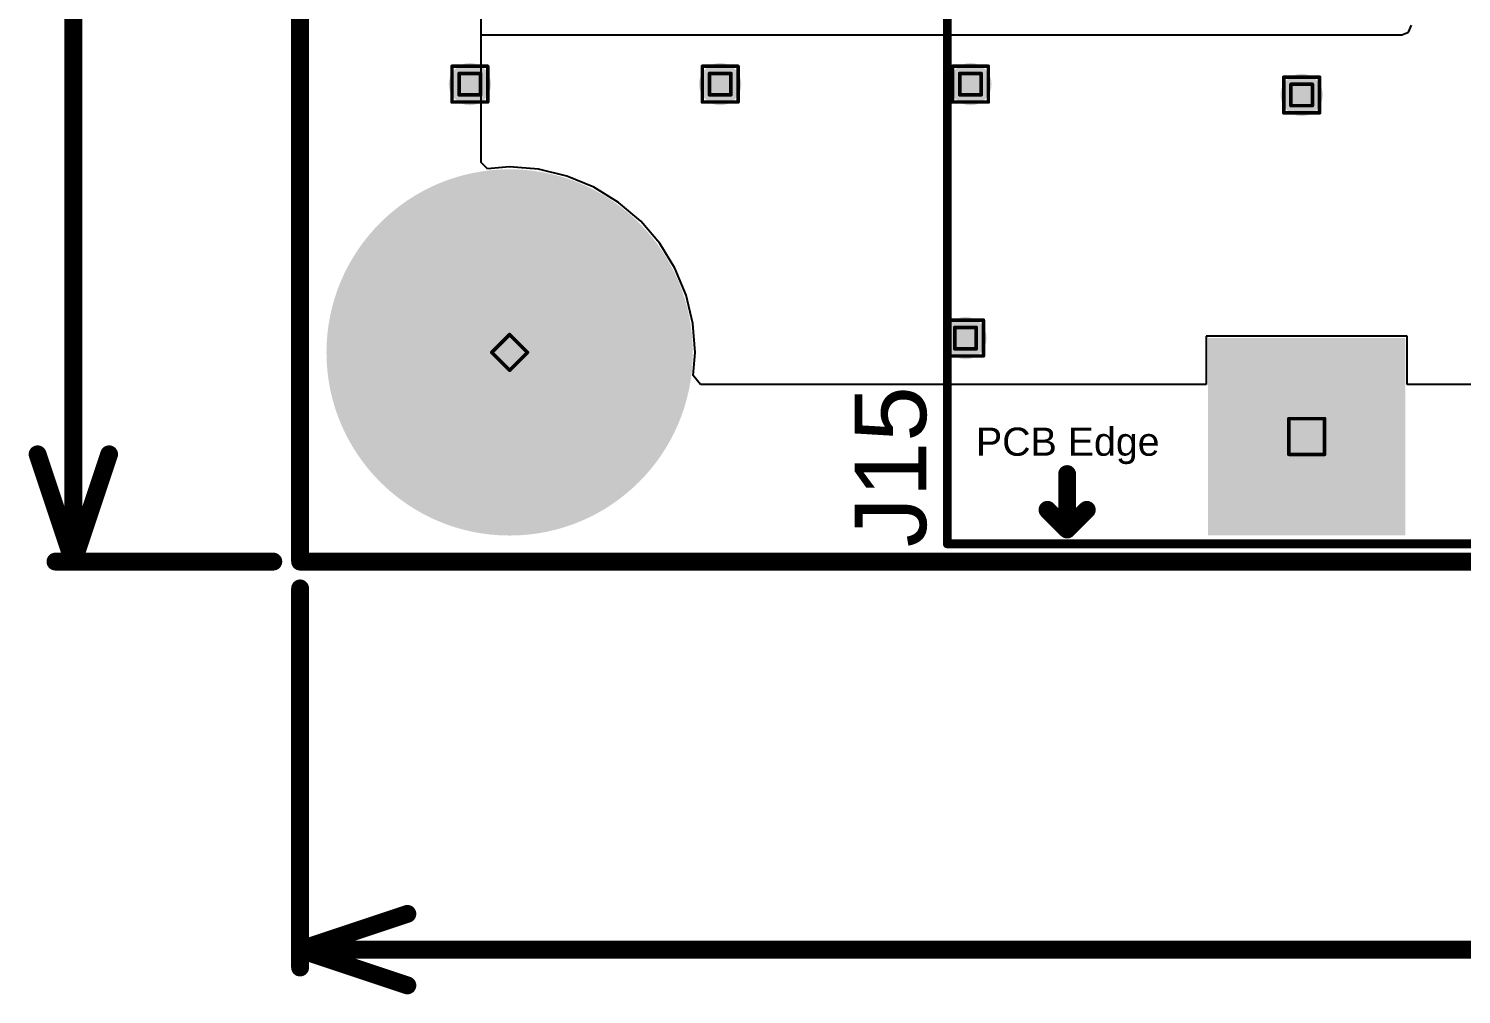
# Model space of a CAD drawing. Header units: inches. Extents: x -0.3 to 9.9, y -0.4 to 5.
# Drawn here: x -0.269 to 0.532, y -0.364 to 0.176 of the extents above; entities that cross this region are included whole.
import ezdxf

# ---------------------------------------------------------------- set-up
doc = ezdxf.new("R2010")
doc.units = ezdxf.units.IN
doc.header["$MEASUREMENT"] = 0
for name, color, linetype in [('Board Outline', 216, 'Continuous'), ('Bottom Layer', 5, 'Continuous'), ('Bottom Solder', 6, 'Continuous'), ('Dimension', 6, 'Continuous'), ('Drill Drawing', 1, 'Continuous'), ('Multi-Layer', 9, 'Continuous'), ('Pad Holes', 156, 'Continuous'), ('Top Layer', 1, 'Continuous'), ('Top Overlay', 2, 'Continuous'), ('Top Solder', 216, 'Continuous'), ('Via Holes', 16, 'Continuous')]:
    doc.layers.add(name, color=color, linetype=linetype)
doc.styles.add('Arial', font='', dxfattribs={"height": 0.2})
doc.styles.get('Arial').set_extended_font_data('Arial')

# ---------------------------------------------------------------- blocks, each defined once
blk = doc.blocks.new('HA0200500000G_11')
at = {"layer": 'Bottom Layer'}
h = blk.add_hatch(color=5, dxfattribs=at)
edge = h.paths.add_edge_path()
edge.add_arc((-0.1, 0.15), 0.05118, 0, 360)
h = blk.add_hatch(color=5, dxfattribs=at)
edge = h.paths.add_edge_path()
edge.add_arc((0.1, 0.15), 0.05118, 0, 360)
blk.add_hatch(color=5, dxfattribs=at).paths.add_polyline_path([(-0.15118, -0.09882), (-0.04882, -0.09882), (-0.04882, -0.20118), (-0.15118, -0.20118)])
h = blk.add_hatch(color=5, dxfattribs=at)
edge = h.paths.add_edge_path()
edge.add_arc((0.1, -0.15), 0.05118, 0, 360)
at = {"layer": 'Bottom Solder'}
h = blk.add_hatch(color=6, dxfattribs=at)
edge = h.paths.add_edge_path()
edge.add_arc((-0.1, 0.15), 0.05518, 0, 360)
h = blk.add_hatch(color=6, dxfattribs=at)
edge = h.paths.add_edge_path()
edge.add_arc((0.1, 0.15), 0.05518, 0, 360)
blk.add_hatch(color=6, dxfattribs=at).paths.add_polyline_path([(-0.15518, -0.09482), (-0.04482, -0.09482), (-0.04482, -0.20518), (-0.15518, -0.20518)])
h = blk.add_hatch(color=6, dxfattribs=at)
edge = h.paths.add_edge_path()
edge.add_arc((0.1, -0.15), 0.05518, 0, 360)
at = {"layer": 'Multi-Layer'}
h = blk.add_hatch(color=9, dxfattribs=at)
edge = h.paths.add_edge_path()
edge.add_arc((-0.1, 0.15), 0.05118, 0, 360)
h = blk.add_hatch(color=9, dxfattribs=at)
edge = h.paths.add_edge_path()
edge.add_arc((0.1, 0.15), 0.05118, 0, 360)
blk.add_hatch(color=9, dxfattribs=at).paths.add_polyline_path([(-0.15118, -0.09882), (-0.04882, -0.09882), (-0.04882, -0.20118), (-0.15118, -0.20118)])
h = blk.add_hatch(color=9, dxfattribs=at)
edge = h.paths.add_edge_path()
edge.add_arc((0.1, -0.15), 0.05118, 0, 360)
at = {"layer": 'Pad Holes'}
h = blk.add_hatch(color=7, dxfattribs=at)
edge = h.paths.add_edge_path()
edge.add_arc((-0.1, 0.15), 0.02559, 0, 360)
h = blk.add_hatch(color=7, dxfattribs=at)
edge = h.paths.add_edge_path()
edge.add_arc((0.1, 0.15), 0.02559, 0, 360)
h = blk.add_hatch(color=7, dxfattribs=at)
edge = h.paths.add_edge_path()
edge.add_arc((-0.1, -0.15), 0.02559, 0, 360)
h = blk.add_hatch(color=7, dxfattribs=at)
edge = h.paths.add_edge_path()
edge.add_arc((0.1, -0.15), 0.02559, 0, 360)
at = {"layer": 'Top Layer'}
h = blk.add_hatch(color=1, dxfattribs=at)
edge = h.paths.add_edge_path()
edge.add_arc((-0.1, 0.15), 0.05118, 0, 360)
h = blk.add_hatch(color=1, dxfattribs=at)
edge = h.paths.add_edge_path()
edge.add_arc((0.1, 0.15), 0.05118, 0, 360)
blk.add_hatch(color=1, dxfattribs=at).paths.add_polyline_path([(-0.15118, -0.09882), (-0.04882, -0.09882), (-0.04882, -0.20118), (-0.15118, -0.20118)])
h = blk.add_hatch(color=1, dxfattribs=at)
edge = h.paths.add_edge_path()
edge.add_arc((0.1, -0.15), 0.05118, 0, 360)
at = {"layer": 'Top Solder'}
h = blk.add_hatch(color=216, dxfattribs=at)
edge = h.paths.add_edge_path()
edge.add_arc((-0.1, 0.15), 0.05518, 0, 360)
h = blk.add_hatch(color=216, dxfattribs=at)
edge = h.paths.add_edge_path()
edge.add_arc((0.1, 0.15), 0.05518, 0, 360)
blk.add_hatch(color=216, dxfattribs=at).paths.add_polyline_path([(-0.15518, -0.09482), (-0.04482, -0.09482), (-0.04482, -0.20518), (-0.15518, -0.20518)])
h = blk.add_hatch(color=216, dxfattribs=at)
edge = h.paths.add_edge_path()
edge.add_arc((0.1, -0.15), 0.05518, 0, 360)
at = {"layer": 'Top Overlay'}
for points in [[(-0.301, 0.212, 0.005, 0.005, 0), (0.203, 0.212, 0.005, 0.005, 0)], [(-0.301, -0.21, 0.005, 0.005, 0), (-0.301, 0.212, 0.005, 0.005, 0)], [(0.203, -0.21, 0.005, 0.005, 0), (0.203, 0.212, 0.005, 0.005, 0)], [(-0.234, -0.202, 0.01, 0.01, 0), (-0.234, -0.171, 0.01, 0.01, 0)], [(-0.245, -0.191, 0.01, 0.01, 0), (-0.234, -0.202, 0.01, 0.01, 0)], [(-0.234, -0.202, 0.01, 0.01, 0), (-0.223, -0.191, 0.01, 0.01, 0)], [(-0.301, -0.21, 0.005, 0.005, 0), (-0.195, -0.21, 0.005, 0.005, 0)], [(-0.195, -0.21, 0.005, 0.005, 0), (0.203, -0.21, 0.005, 0.005, 0)]]:
    blk.add_lwpolyline(points, format="xyseb", dxfattribs=at)
for points in [[(-0.30225, 0.212, 0.0025, 0.0025, 1), (-0.29975, 0.212, 0.0025, 0.0025, 1)], [(-0.30225, 0.212, 0.0025, 0.0025, 1), (-0.29975, 0.212, 0.0025, 0.0025, 1)], [(0.20175, 0.212, 0.0025, 0.0025, 1), (0.20425, 0.212, 0.0025, 0.0025, 1)], [(0.20175, 0.212, 0.0025, 0.0025, 1), (0.20425, 0.212, 0.0025, 0.0025, 1)], [(-0.2365, -0.171, 0.005, 0.005, 1), (-0.2315, -0.171, 0.005, 0.005, 1)], [(-0.2475, -0.191, 0.005, 0.005, 1), (-0.2425, -0.191, 0.005, 0.005, 1)], [(-0.2255, -0.191, 0.005, 0.005, 1), (-0.2205, -0.191, 0.005, 0.005, 1)], [(-0.2365, -0.202, 0.005, 0.005, 1), (-0.2315, -0.202, 0.005, 0.005, 1)], [(-0.2365, -0.202, 0.005, 0.005, 1), (-0.2315, -0.202, 0.005, 0.005, 1)], [(-0.2365, -0.202, 0.005, 0.005, 1), (-0.2315, -0.202, 0.005, 0.005, 1)], [(-0.30225, -0.21, 0.0025, 0.0025, 1), (-0.29975, -0.21, 0.0025, 0.0025, 1)], [(-0.30225, -0.21, 0.0025, 0.0025, 1), (-0.29975, -0.21, 0.0025, 0.0025, 1)], [(-0.19625, -0.21, 0.0025, 0.0025, 1), (-0.19375, -0.21, 0.0025, 0.0025, 1)], [(-0.19625, -0.21, 0.0025, 0.0025, 1), (-0.19375, -0.21, 0.0025, 0.0025, 1)], [(0.20175, -0.21, 0.0025, 0.0025, 1), (0.20425, -0.21, 0.0025, 0.0025, 1)], [(0.20175, -0.21, 0.0025, 0.0025, 1), (0.20425, -0.21, 0.0025, 0.0025, 1)]]:
    blk.add_lwpolyline(points, format="xyseb", close=True, dxfattribs=at)
at = {"layer": 'Top Overlay', "style": 'Arial'}
blk.add_text('PCB Edge', height=0.015748, dxfattribs=at).set_placement((-0.285, -0.16075))

msp = doc.modelspace()

# ---------------------------------------------------------------- hatches: boundary and pattern name
at = {"layer": 'Bottom Layer'}
h = msp.add_hatch(color=5, dxfattribs=at)
edge = h.paths.add_edge_path()
edge.add_arc((-0.02223, 0.14505), 0.01181, 0, 360)
h = msp.add_hatch(color=5, dxfattribs=at)
edge = h.paths.add_edge_path()
edge.add_arc((0.11777, 0.14505), 0.01181, 0, 360)
h = msp.add_hatch(color=5, dxfattribs=at)
edge = h.paths.add_edge_path()
edge.add_arc((0.25777, 0.14505), 0.01181, 0, 360)
h = msp.add_hatch(color=5, dxfattribs=at)
edge = h.paths.add_edge_path()
edge.add_arc((0.443, 0.139), 0.01181, 0, 360)
h = msp.add_hatch(color=5, dxfattribs=at)
edge = h.paths.add_edge_path()
edge.add_arc((0, -0.005), 0.09843, 0, 360)
h = msp.add_hatch(color=5, dxfattribs=at)
edge = h.paths.add_edge_path()
edge.add_arc((0.255, 0.003), 0.01181, 0, 360)
at = {"layer": 'Bottom Solder'}
h = msp.add_hatch(color=6, dxfattribs=at)
edge = h.paths.add_edge_path()
edge.add_arc((-0.02223, 0.14505), 0.00591, 0, 360)
h = msp.add_hatch(color=6, dxfattribs=at)
edge = h.paths.add_edge_path()
edge.add_arc((0.11777, 0.14505), 0.00591, 0, 360)
h = msp.add_hatch(color=6, dxfattribs=at)
edge = h.paths.add_edge_path()
edge.add_arc((0.25777, 0.14505), 0.00591, 0, 360)
h = msp.add_hatch(color=6, dxfattribs=at)
edge = h.paths.add_edge_path()
edge.add_arc((0.443, 0.139), 0.00591, 0, 360)
h = msp.add_hatch(color=6, dxfattribs=at)
edge = h.paths.add_edge_path()
edge.add_arc((0, -0.005), 0.10243, 0, 360)
h = msp.add_hatch(color=6, dxfattribs=at)
edge = h.paths.add_edge_path()
edge.add_arc((0.255, 0.003), 0.00591, 0, 360)
at = {"layer": 'Multi-Layer'}
h = msp.add_hatch(color=9, dxfattribs=at)
edge = h.paths.add_edge_path()
edge.add_arc((0, -0.005), 0.09843, 0, 360)
at = {"layer": 'Pad Holes'}
h = msp.add_hatch(color=7, dxfattribs=at)
edge = h.paths.add_edge_path()
edge.add_arc((0, -0.005), 0.06102, 0, 360)
at = {"layer": 'Top Layer'}
h = msp.add_hatch(color=1, dxfattribs=at)
edge = h.paths.add_edge_path()
edge.add_arc((-0.02223, 0.14505), 0.01181, 0, 360)
h = msp.add_hatch(color=1, dxfattribs=at)
edge = h.paths.add_edge_path()
edge.add_arc((0.11777, 0.14505), 0.01181, 0, 360)
h = msp.add_hatch(color=1, dxfattribs=at)
edge = h.paths.add_edge_path()
edge.add_arc((0.25777, 0.14505), 0.01181, 0, 360)
h = msp.add_hatch(color=1, dxfattribs=at)
edge = h.paths.add_edge_path()
edge.add_arc((0.443, 0.139), 0.01181, 0, 360)
h = msp.add_hatch(color=1, dxfattribs=at)
edge = h.paths.add_edge_path()
edge.add_arc((0, -0.005), 0.09843, 0, 360)
h = msp.add_hatch(color=1, dxfattribs=at)
edge = h.paths.add_edge_path()
edge.add_arc((0.255, 0.003), 0.01181, 0, 360)
at = {"layer": 'Top Solder'}
h = msp.add_hatch(color=216, dxfattribs=at)
edge = h.paths.add_edge_path()
edge.add_arc((-0.02223, 0.14505), 0.00591, 0, 360)
h = msp.add_hatch(color=216, dxfattribs=at)
edge = h.paths.add_edge_path()
edge.add_arc((0.11777, 0.14505), 0.00591, 0, 360)
h = msp.add_hatch(color=216, dxfattribs=at)
edge = h.paths.add_edge_path()
edge.add_arc((0.25777, 0.14505), 0.00591, 0, 360)
h = msp.add_hatch(color=216, dxfattribs=at)
edge = h.paths.add_edge_path()
edge.add_arc((0.443, 0.139), 0.00591, 0, 360)
h = msp.add_hatch(color=216, dxfattribs=at)
edge = h.paths.add_edge_path()
edge.add_arc((0, -0.005), 0.10243, 0, 360)
h = msp.add_hatch(color=216, dxfattribs=at)
edge = h.paths.add_edge_path()
edge.add_arc((0.255, 0.003), 0.00591, 0, 360)
at = {"layer": 'Via Holes'}
h = msp.add_hatch(color=7, dxfattribs=at)
edge = h.paths.add_edge_path()
edge.add_arc((-0.02223, 0.14505), 0.00591, 0, 360)
h = msp.add_hatch(color=7, dxfattribs=at)
edge = h.paths.add_edge_path()
edge.add_arc((0.11777, 0.14505), 0.00591, 0, 360)
h = msp.add_hatch(color=7, dxfattribs=at)
edge = h.paths.add_edge_path()
edge.add_arc((0.25777, 0.14505), 0.00591, 0, 360)
h = msp.add_hatch(color=7, dxfattribs=at)
edge = h.paths.add_edge_path()
edge.add_arc((0.443, 0.139), 0.00591, 0, 360)
h = msp.add_hatch(color=7, dxfattribs=at)
edge = h.paths.add_edge_path()
edge.add_arc((0.255, 0.003), 0.00591, 0, 360)

# ---------------------------------------------------------------- linework, layer by layer
at = {"layer": 'Board Outline'}
for points in [[(-0.11718, -0.122, 0.01, 0.01, 0), (-0.11718, 2.76795, 0.01, 0.01, 0)], [(-0.11718, -0.122, 0.01, 0.01, 0), (4.62523, -0.122, 0.01, 0.01, 0)]]:
    msp.add_lwpolyline(points, format="xyseb", dxfattribs=at)
msp.add_lwpolyline([(-0.11968, -0.122, 0.005, 0.005, 1), (-0.11468, -0.122, 0.005, 0.005, 1)], format="xyseb", close=True, dxfattribs=at)
msp.add_lwpolyline([(-0.11968, -0.122, 0.005, 0.005, 1), (-0.11468, -0.122, 0.005, 0.005, 1)], format="xyseb", close=True, dxfattribs=at)
at = {"layer": 'Bottom Layer'}
for p, q in [((-0.016, 0.10117), (-0.016, 0.83777)), ((-0.01233, 0.09777), (-0.016, 0.10117)), ((0, 0.09874), (-0.01233, 0.09777)), ((0.01623, 0.09747), (0, 0.09874)), ((0.03206, 0.09367), (0.01623, 0.09747)), ((0.0471, 0.08744), (0.03206, 0.09367)), ((0.06098, 0.07893), (0.0471, 0.08744)), ((0.07336, 0.06836), (0.06098, 0.07893)), ((0.08393, 0.05598), (0.07336, 0.06836)), ((0.09244, 0.0421), (0.08393, 0.05598)), ((0.09867, 0.02706), (0.09244, 0.0421)), ((0.10247, 0.01123), (0.09867, 0.02706)), ((0.10375, -0.005), (0.10247, 0.01123)), ((0.502, 0.00413), (0.38964, 0.00413)), ((0.38964, 0.00413), (0.38964, -0.023)), ((0.502, -0.023), (0.502, 0.00413)), ((0.10272, -0.018), (0.10375, -0.005)), ((0.10675, -0.023), (0.10272, -0.018)), ((0.38964, -0.023), (0.10675, -0.023)), ((0.5973, -0.023), (0.502, -0.023))]:
    msp.add_line(p, q, dxfattribs=at)
at = {"layer": 'Dimension'}
for points in [[(-0.244, -0.122, 0.01, 0.01, 0), (-0.244, 1.05105, 0.01, 0.01, 0)], [(-0.264, -0.062, 0.01, 0.01, 0), (-0.244, -0.122, 0.01, 0.01, 0)], [(-0.244, -0.122, 0.01, 0.01, 0), (-0.224, -0.062, 0.01, 0.01, 0)], [(-0.254, -0.122, 0.01, 0.01, 0), (-0.13218, -0.122, 0.01, 0.01, 0)], [(-0.11718, -0.34905, 0.01, 0.01, 0), (-0.11718, -0.137, 0.01, 0.01, 0)], [(-0.11718, -0.33905, 0.01, 0.01, 0), (-0.05718, -0.31905, 0.01, 0.01, 0)], [(-0.11718, -0.33905, 0.01, 0.01, 0), (-0.05718, -0.35905, 0.01, 0.01, 0)], [(-0.11718, -0.33905, 0.01, 0.01, 0), (1.95711, -0.33905, 0.01, 0.01, 0)]]:
    msp.add_lwpolyline(points, format="xyseb", dxfattribs=at)
for points in [[(-0.2665, -0.062, 0.005, 0.005, 1), (-0.2615, -0.062, 0.005, 0.005, 1)], [(-0.2265, -0.062, 0.005, 0.005, 1), (-0.2215, -0.062, 0.005, 0.005, 1)], [(-0.2565, -0.122, 0.005, 0.005, 1), (-0.2515, -0.122, 0.005, 0.005, 1)], [(-0.2465, -0.122, 0.005, 0.005, 1), (-0.2415, -0.122, 0.005, 0.005, 1)], [(-0.2465, -0.122, 0.005, 0.005, 1), (-0.2415, -0.122, 0.005, 0.005, 1)], [(-0.2465, -0.122, 0.005, 0.005, 1), (-0.2415, -0.122, 0.005, 0.005, 1)], [(-0.13468, -0.122, 0.005, 0.005, 1), (-0.12968, -0.122, 0.005, 0.005, 1)], [(-0.11968, -0.137, 0.005, 0.005, 1), (-0.11468, -0.137, 0.005, 0.005, 1)], [(-0.05968, -0.31905, 0.005, 0.005, 1), (-0.05468, -0.31905, 0.005, 0.005, 1)], [(-0.11968, -0.33905, 0.005, 0.005, 1), (-0.11468, -0.33905, 0.005, 0.005, 1)], [(-0.11968, -0.33905, 0.005, 0.005, 1), (-0.11468, -0.33905, 0.005, 0.005, 1)], [(-0.11968, -0.33905, 0.005, 0.005, 1), (-0.11468, -0.33905, 0.005, 0.005, 1)], [(-0.11968, -0.34905, 0.005, 0.005, 1), (-0.11468, -0.34905, 0.005, 0.005, 1)], [(-0.05968, -0.35905, 0.005, 0.005, 1), (-0.05468, -0.35905, 0.005, 0.005, 1)]]:
    msp.add_lwpolyline(points, format="xyseb", close=True, dxfattribs=at)
at = {"layer": 'Drill Drawing'}
for points in [[(-0.03223, 0.15505, 0.002, 0.002, 0), (-0.01223, 0.15505, 0.002, 0.002, 0)], [(-0.03223, 0.13505, 0.002, 0.002, 0), (-0.03223, 0.15505, 0.002, 0.002, 0)], [(-0.01223, 0.13505, 0.002, 0.002, 0), (-0.01223, 0.15505, 0.002, 0.002, 0)], [(0.10777, 0.15505, 0.002, 0.002, 0), (0.12777, 0.15505, 0.002, 0.002, 0)], [(0.10777, 0.13505, 0.002, 0.002, 0), (0.10777, 0.15505, 0.002, 0.002, 0)], [(0.12777, 0.13505, 0.002, 0.002, 0), (0.12777, 0.15505, 0.002, 0.002, 0)], [(0.24777, 0.15505, 0.002, 0.002, 0), (0.26777, 0.15505, 0.002, 0.002, 0)], [(0.24777, 0.13505, 0.002, 0.002, 0), (0.24777, 0.15505, 0.002, 0.002, 0)], [(0.26777, 0.13505, 0.002, 0.002, 0), (0.26777, 0.15505, 0.002, 0.002, 0)], [(-0.02823, 0.15105, 0.002, 0.002, 0), (-0.01623, 0.15105, 0.002, 0.002, 0)], [(-0.02823, 0.13905, 0.002, 0.002, 0), (-0.02823, 0.15105, 0.002, 0.002, 0)], [(-0.01623, 0.13905, 0.002, 0.002, 0), (-0.01623, 0.15105, 0.002, 0.002, 0)], [(0.11177, 0.15105, 0.002, 0.002, 0), (0.12377, 0.15105, 0.002, 0.002, 0)], [(0.11177, 0.13905, 0.002, 0.002, 0), (0.11177, 0.15105, 0.002, 0.002, 0)], [(0.12377, 0.13905, 0.002, 0.002, 0), (0.12377, 0.15105, 0.002, 0.002, 0)], [(0.25177, 0.15105, 0.002, 0.002, 0), (0.26377, 0.15105, 0.002, 0.002, 0)], [(0.25177, 0.13905, 0.002, 0.002, 0), (0.25177, 0.15105, 0.002, 0.002, 0)], [(0.26377, 0.13905, 0.002, 0.002, 0), (0.26377, 0.15105, 0.002, 0.002, 0)], [(0.433, 0.149, 0.002, 0.002, 0), (0.453, 0.149, 0.002, 0.002, 0)], [(0.433, 0.129, 0.002, 0.002, 0), (0.433, 0.149, 0.002, 0.002, 0)], [(0.437, 0.145, 0.002, 0.002, 0), (0.449, 0.145, 0.002, 0.002, 0)], [(0.437, 0.133, 0.002, 0.002, 0), (0.437, 0.145, 0.002, 0.002, 0)], [(0.449, 0.133, 0.002, 0.002, 0), (0.449, 0.145, 0.002, 0.002, 0)], [(0.453, 0.129, 0.002, 0.002, 0), (0.453, 0.149, 0.002, 0.002, 0)], [(-0.02823, 0.13905, 0.002, 0.002, 0), (-0.01623, 0.13905, 0.002, 0.002, 0)], [(0.11177, 0.13905, 0.002, 0.002, 0), (0.12377, 0.13905, 0.002, 0.002, 0)], [(0.25177, 0.13905, 0.002, 0.002, 0), (0.26377, 0.13905, 0.002, 0.002, 0)], [(-0.03223, 0.13505, 0.002, 0.002, 0), (-0.01223, 0.13505, 0.002, 0.002, 0)], [(0.10777, 0.13505, 0.002, 0.002, 0), (0.12777, 0.13505, 0.002, 0.002, 0)], [(0.24777, 0.13505, 0.002, 0.002, 0), (0.26777, 0.13505, 0.002, 0.002, 0)], [(0.433, 0.129, 0.002, 0.002, 0), (0.453, 0.129, 0.002, 0.002, 0)], [(0.437, 0.133, 0.002, 0.002, 0), (0.449, 0.133, 0.002, 0.002, 0)], [(0.245, 0.013, 0.002, 0.002, 0), (0.265, 0.013, 0.002, 0.002, 0)], [(0.245, -0.007, 0.002, 0.002, 0), (0.245, 0.013, 0.002, 0.002, 0)], [(0.249, 0.009, 0.002, 0.002, 0), (0.261, 0.009, 0.002, 0.002, 0)], [(0.249, -0.003, 0.002, 0.002, 0), (0.249, 0.009, 0.002, 0.002, 0)], [(0.261, -0.003, 0.002, 0.002, 0), (0.261, 0.009, 0.002, 0.002, 0)], [(0.265, -0.007, 0.002, 0.002, 0), (0.265, 0.013, 0.002, 0.002, 0)], [(-0.01, -0.005, 0.002, 0.002, 0), (0, 0.005, 0.002, 0.002, 0)], [(0, 0.005, 0.002, 0.002, 0), (0.01, -0.005, 0.002, 0.002, 0)], [(-0.01, -0.005, 0.002, 0.002, 0), (0, -0.015, 0.002, 0.002, 0)], [(0, -0.015, 0.002, 0.002, 0), (0.01, -0.005, 0.002, 0.002, 0)], [(0.245, -0.007, 0.002, 0.002, 0), (0.265, -0.007, 0.002, 0.002, 0)], [(0.249, -0.003, 0.002, 0.002, 0), (0.261, -0.003, 0.002, 0.002, 0)], [(0.43582, -0.04205, 0.002, 0.002, 0), (0.45582, -0.04205, 0.002, 0.002, 0)], [(0.43582, -0.06205, 0.002, 0.002, 0), (0.43582, -0.04205, 0.002, 0.002, 0)], [(0.45582, -0.06205, 0.002, 0.002, 0), (0.45582, -0.04205, 0.002, 0.002, 0)], [(0.43582, -0.06205, 0.002, 0.002, 0), (0.45582, -0.06205, 0.002, 0.002, 0)]]:
    msp.add_lwpolyline(points, format="xyseb", dxfattribs=at)
for points in [[(-0.03273, 0.15505, 0.001, 0.001, 1), (-0.03173, 0.15505, 0.001, 0.001, 1)], [(-0.03273, 0.15505, 0.001, 0.001, 1), (-0.03173, 0.15505, 0.001, 0.001, 1)], [(-0.01273, 0.15505, 0.001, 0.001, 1), (-0.01173, 0.15505, 0.001, 0.001, 1)], [(-0.01273, 0.15505, 0.001, 0.001, 1), (-0.01173, 0.15505, 0.001, 0.001, 1)], [(0.10727, 0.15505, 0.001, 0.001, 1), (0.10827, 0.15505, 0.001, 0.001, 1)], [(0.10727, 0.15505, 0.001, 0.001, 1), (0.10827, 0.15505, 0.001, 0.001, 1)], [(0.12727, 0.15505, 0.001, 0.001, 1), (0.12827, 0.15505, 0.001, 0.001, 1)], [(0.12727, 0.15505, 0.001, 0.001, 1), (0.12827, 0.15505, 0.001, 0.001, 1)], [(0.24727, 0.15505, 0.001, 0.001, 1), (0.24827, 0.15505, 0.001, 0.001, 1)], [(0.24727, 0.15505, 0.001, 0.001, 1), (0.24827, 0.15505, 0.001, 0.001, 1)], [(0.26727, 0.15505, 0.001, 0.001, 1), (0.26827, 0.15505, 0.001, 0.001, 1)], [(0.26727, 0.15505, 0.001, 0.001, 1), (0.26827, 0.15505, 0.001, 0.001, 1)], [(-0.02873, 0.15105, 0.001, 0.001, 1), (-0.02773, 0.15105, 0.001, 0.001, 1)], [(-0.02873, 0.15105, 0.001, 0.001, 1), (-0.02773, 0.15105, 0.001, 0.001, 1)], [(-0.01673, 0.15105, 0.001, 0.001, 1), (-0.01573, 0.15105, 0.001, 0.001, 1)], [(-0.01673, 0.15105, 0.001, 0.001, 1), (-0.01573, 0.15105, 0.001, 0.001, 1)], [(0.11127, 0.15105, 0.001, 0.001, 1), (0.11227, 0.15105, 0.001, 0.001, 1)], [(0.11127, 0.15105, 0.001, 0.001, 1), (0.11227, 0.15105, 0.001, 0.001, 1)], [(0.12327, 0.15105, 0.001, 0.001, 1), (0.12427, 0.15105, 0.001, 0.001, 1)], [(0.12327, 0.15105, 0.001, 0.001, 1), (0.12427, 0.15105, 0.001, 0.001, 1)], [(0.25127, 0.15105, 0.001, 0.001, 1), (0.25227, 0.15105, 0.001, 0.001, 1)], [(0.25127, 0.15105, 0.001, 0.001, 1), (0.25227, 0.15105, 0.001, 0.001, 1)], [(0.26327, 0.15105, 0.001, 0.001, 1), (0.26427, 0.15105, 0.001, 0.001, 1)], [(0.26327, 0.15105, 0.001, 0.001, 1), (0.26427, 0.15105, 0.001, 0.001, 1)], [(0.4325, 0.149, 0.001, 0.001, 1), (0.4335, 0.149, 0.001, 0.001, 1)], [(0.4325, 0.149, 0.001, 0.001, 1), (0.4335, 0.149, 0.001, 0.001, 1)], [(0.4365, 0.145, 0.001, 0.001, 1), (0.4375, 0.145, 0.001, 0.001, 1)], [(0.4365, 0.145, 0.001, 0.001, 1), (0.4375, 0.145, 0.001, 0.001, 1)], [(0.4485, 0.145, 0.001, 0.001, 1), (0.4495, 0.145, 0.001, 0.001, 1)], [(0.4485, 0.145, 0.001, 0.001, 1), (0.4495, 0.145, 0.001, 0.001, 1)], [(0.4525, 0.149, 0.001, 0.001, 1), (0.4535, 0.149, 0.001, 0.001, 1)], [(0.4525, 0.149, 0.001, 0.001, 1), (0.4535, 0.149, 0.001, 0.001, 1)], [(-0.02873, 0.13905, 0.001, 0.001, 1), (-0.02773, 0.13905, 0.001, 0.001, 1)], [(-0.02873, 0.13905, 0.001, 0.001, 1), (-0.02773, 0.13905, 0.001, 0.001, 1)], [(-0.01673, 0.13905, 0.001, 0.001, 1), (-0.01573, 0.13905, 0.001, 0.001, 1)], [(-0.01673, 0.13905, 0.001, 0.001, 1), (-0.01573, 0.13905, 0.001, 0.001, 1)], [(0.11127, 0.13905, 0.001, 0.001, 1), (0.11227, 0.13905, 0.001, 0.001, 1)], [(0.11127, 0.13905, 0.001, 0.001, 1), (0.11227, 0.13905, 0.001, 0.001, 1)], [(0.12327, 0.13905, 0.001, 0.001, 1), (0.12427, 0.13905, 0.001, 0.001, 1)], [(0.12327, 0.13905, 0.001, 0.001, 1), (0.12427, 0.13905, 0.001, 0.001, 1)], [(0.25127, 0.13905, 0.001, 0.001, 1), (0.25227, 0.13905, 0.001, 0.001, 1)], [(0.25127, 0.13905, 0.001, 0.001, 1), (0.25227, 0.13905, 0.001, 0.001, 1)], [(0.26327, 0.13905, 0.001, 0.001, 1), (0.26427, 0.13905, 0.001, 0.001, 1)], [(0.26327, 0.13905, 0.001, 0.001, 1), (0.26427, 0.13905, 0.001, 0.001, 1)], [(-0.03273, 0.13505, 0.001, 0.001, 1), (-0.03173, 0.13505, 0.001, 0.001, 1)], [(-0.03273, 0.13505, 0.001, 0.001, 1), (-0.03173, 0.13505, 0.001, 0.001, 1)], [(-0.01273, 0.13505, 0.001, 0.001, 1), (-0.01173, 0.13505, 0.001, 0.001, 1)], [(-0.01273, 0.13505, 0.001, 0.001, 1), (-0.01173, 0.13505, 0.001, 0.001, 1)], [(0.10727, 0.13505, 0.001, 0.001, 1), (0.10827, 0.13505, 0.001, 0.001, 1)], [(0.10727, 0.13505, 0.001, 0.001, 1), (0.10827, 0.13505, 0.001, 0.001, 1)], [(0.12727, 0.13505, 0.001, 0.001, 1), (0.12827, 0.13505, 0.001, 0.001, 1)], [(0.12727, 0.13505, 0.001, 0.001, 1), (0.12827, 0.13505, 0.001, 0.001, 1)], [(0.24727, 0.13505, 0.001, 0.001, 1), (0.24827, 0.13505, 0.001, 0.001, 1)], [(0.24727, 0.13505, 0.001, 0.001, 1), (0.24827, 0.13505, 0.001, 0.001, 1)], [(0.26727, 0.13505, 0.001, 0.001, 1), (0.26827, 0.13505, 0.001, 0.001, 1)], [(0.26727, 0.13505, 0.001, 0.001, 1), (0.26827, 0.13505, 0.001, 0.001, 1)], [(0.4325, 0.129, 0.001, 0.001, 1), (0.4335, 0.129, 0.001, 0.001, 1)], [(0.4325, 0.129, 0.001, 0.001, 1), (0.4335, 0.129, 0.001, 0.001, 1)], [(0.4365, 0.133, 0.001, 0.001, 1), (0.4375, 0.133, 0.001, 0.001, 1)], [(0.4365, 0.133, 0.001, 0.001, 1), (0.4375, 0.133, 0.001, 0.001, 1)], [(0.4485, 0.133, 0.001, 0.001, 1), (0.4495, 0.133, 0.001, 0.001, 1)], [(0.4485, 0.133, 0.001, 0.001, 1), (0.4495, 0.133, 0.001, 0.001, 1)], [(0.4525, 0.129, 0.001, 0.001, 1), (0.4535, 0.129, 0.001, 0.001, 1)], [(0.4525, 0.129, 0.001, 0.001, 1), (0.4535, 0.129, 0.001, 0.001, 1)], [(0.2445, 0.013, 0.001, 0.001, 1), (0.2455, 0.013, 0.001, 0.001, 1)], [(0.2445, 0.013, 0.001, 0.001, 1), (0.2455, 0.013, 0.001, 0.001, 1)], [(0.2485, 0.009, 0.001, 0.001, 1), (0.2495, 0.009, 0.001, 0.001, 1)], [(0.2485, 0.009, 0.001, 0.001, 1), (0.2495, 0.009, 0.001, 0.001, 1)], [(0.2605, 0.009, 0.001, 0.001, 1), (0.2615, 0.009, 0.001, 0.001, 1)], [(0.2605, 0.009, 0.001, 0.001, 1), (0.2615, 0.009, 0.001, 0.001, 1)], [(0.2645, 0.013, 0.001, 0.001, 1), (0.2655, 0.013, 0.001, 0.001, 1)], [(0.2645, 0.013, 0.001, 0.001, 1), (0.2655, 0.013, 0.001, 0.001, 1)], [(-0.0005, 0.005, 0.001, 0.001, 1), (0.0005, 0.005, 0.001, 0.001, 1)], [(-0.0005, 0.005, 0.001, 0.001, 1), (0.0005, 0.005, 0.001, 0.001, 1)], [(-0.0105, -0.005, 0.001, 0.001, 1), (-0.0095, -0.005, 0.001, 0.001, 1)], [(-0.0105, -0.005, 0.001, 0.001, 1), (-0.0095, -0.005, 0.001, 0.001, 1)], [(0.0095, -0.005, 0.001, 0.001, 1), (0.0105, -0.005, 0.001, 0.001, 1)], [(0.0095, -0.005, 0.001, 0.001, 1), (0.0105, -0.005, 0.001, 0.001, 1)], [(0.2445, -0.007, 0.001, 0.001, 1), (0.2455, -0.007, 0.001, 0.001, 1)], [(0.2445, -0.007, 0.001, 0.001, 1), (0.2455, -0.007, 0.001, 0.001, 1)], [(0.2485, -0.003, 0.001, 0.001, 1), (0.2495, -0.003, 0.001, 0.001, 1)], [(0.2485, -0.003, 0.001, 0.001, 1), (0.2495, -0.003, 0.001, 0.001, 1)], [(0.2605, -0.003, 0.001, 0.001, 1), (0.2615, -0.003, 0.001, 0.001, 1)], [(0.2605, -0.003, 0.001, 0.001, 1), (0.2615, -0.003, 0.001, 0.001, 1)], [(0.2645, -0.007, 0.001, 0.001, 1), (0.2655, -0.007, 0.001, 0.001, 1)], [(0.2645, -0.007, 0.001, 0.001, 1), (0.2655, -0.007, 0.001, 0.001, 1)], [(-0.0005, -0.015, 0.001, 0.001, 1), (0.0005, -0.015, 0.001, 0.001, 1)], [(-0.0005, -0.015, 0.001, 0.001, 1), (0.0005, -0.015, 0.001, 0.001, 1)], [(0.43532, -0.04205, 0.001, 0.001, 1), (0.43632, -0.04205, 0.001, 0.001, 1)], [(0.43532, -0.04205, 0.001, 0.001, 1), (0.43632, -0.04205, 0.001, 0.001, 1)], [(0.45532, -0.04205, 0.001, 0.001, 1), (0.45632, -0.04205, 0.001, 0.001, 1)], [(0.45532, -0.04205, 0.001, 0.001, 1), (0.45632, -0.04205, 0.001, 0.001, 1)], [(0.43532, -0.06205, 0.001, 0.001, 1), (0.43632, -0.06205, 0.001, 0.001, 1)], [(0.43532, -0.06205, 0.001, 0.001, 1), (0.43632, -0.06205, 0.001, 0.001, 1)], [(0.45532, -0.06205, 0.001, 0.001, 1), (0.45632, -0.06205, 0.001, 0.001, 1)], [(0.45532, -0.06205, 0.001, 0.001, 1), (0.45632, -0.06205, 0.001, 0.001, 1)]]:
    msp.add_lwpolyline(points, format="xyseb", close=True, dxfattribs=at)
at = {"layer": 'Top Layer'}
for p, q in [((0.50283, 0.17417), (0.50441, 0.178)), ((-0.016, 0.10117), (-0.016, 0.17259)), ((-0.016, 0.17259), (0.499, 0.17259)), ((0.499, 0.17259), (0.50283, 0.17417)), ((-0.01233, 0.09777), (-0.016, 0.10117)), ((0, 0.09874), (-0.01233, 0.09777)), ((0.01623, 0.09747), (0, 0.09874)), ((0.03206, 0.09367), (0.01623, 0.09747)), ((0.0471, 0.08744), (0.03206, 0.09367)), ((0.06098, 0.07893), (0.0471, 0.08744)), ((0.07336, 0.06836), (0.06098, 0.07893)), ((0.08393, 0.05598), (0.07336, 0.06836)), ((0.09244, 0.0421), (0.08393, 0.05598)), ((0.09867, 0.02706), (0.09244, 0.0421)), ((0.10247, 0.01123), (0.09867, 0.02706)), ((0.10375, -0.005), (0.10247, 0.01123)), ((0.502, 0.00413), (0.38964, 0.00413)), ((0.38964, 0.00413), (0.38964, -0.023)), ((0.502, -0.023), (0.502, 0.00413)), ((0.10272, -0.018), (0.10375, -0.005)), ((0.10675, -0.023), (0.10272, -0.018)), ((0.38964, -0.023), (0.10675, -0.023)), ((0.5973, -0.023), (0.502, -0.023))]:
    msp.add_line(p, q, dxfattribs=at)

# ---------------------------------------------------------------- block references
msp.add_blockref('HA0200500000G_11', (0.54582, 0.09795))

# ---------------------------------------------------------------- texts
at = {"layer": 'Top Overlay', "style": 'Arial'}
msp.add_text('J15', height=0.04, rotation=90, dxfattribs=at).set_placement((0.23299, -0.11398))

doc.saveas('drawing.dxf')
